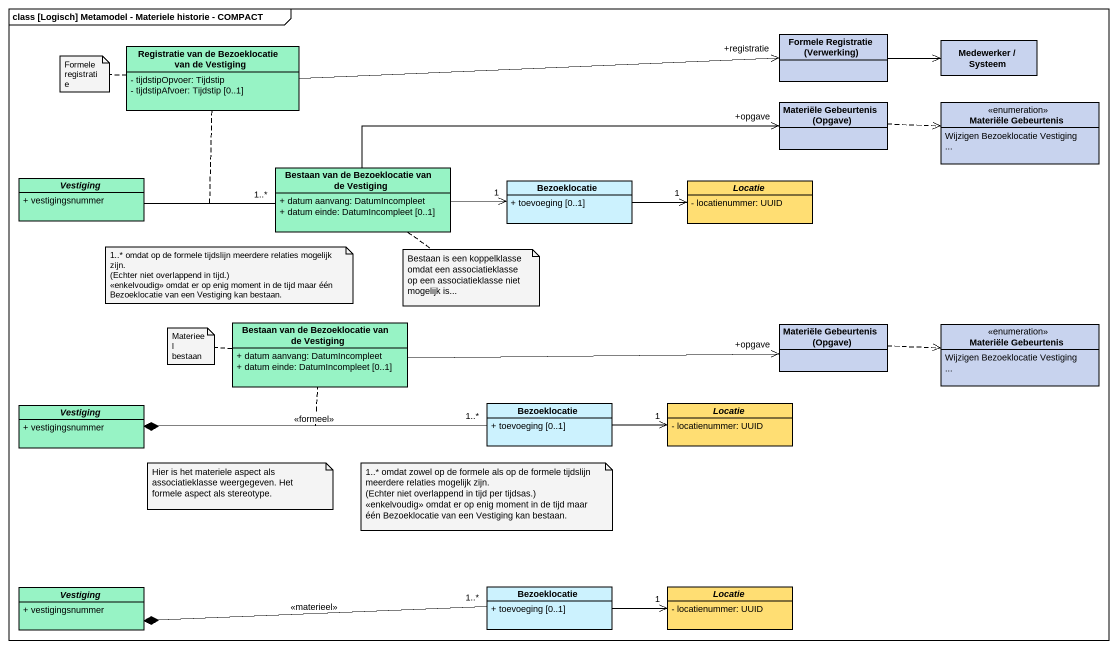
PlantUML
@startuml
mainframe class [Logisch] Metamodel - Materiele historie - COMPACT
hide circle
hide empty members
skinparam classAttributeIconSize 0
class "Registratie van de Bezoeklocatie van de Vestiging" as Registratie_van_de #97F3C5 {
  - tijdstipOpvoer: Tijdstip
  - tijdstipAfvoer: Tijdstip [0..1]
}
class "Formele Registratie (Verwerking)" as Formele_Registratie #C8D3EE
class "Medewerker / Systeem" as Medewerker_Systeem #C8D3EE
class "Materiële Gebeurtenis (Opgave)" as Materiële_Gebeurtenis_Opgave #C8D3EE
enum "Materiële Gebeurtenis" as Materiële_Gebeurtenis #C8D3EE {
  Wijzigen Bezoeklocatie Vestiging
  ~...
}
abstract class Vestiging #97F3C5 {
  + vestigingsnummer
}
class "Bestaan van de Bezoeklocatie van de Vestiging" as Bestaan_van_de #97F3C5 {
  + datum aanvang: DatumIncompleet
  + datum einde: DatumIncompleet [0..1]
}
class Bezoeklocatie #CCF2FE {
  + toevoeging [0..1]
}
abstract class Locatie #FFDE73 {
  - locatienummer: UUID
}
class "Bestaan van de Bezoeklocatie van de Vestiging" as Bestaan_van_de_2 #97F3C5 {
  + datum aanvang: DatumIncompleet
  + datum einde: DatumIncompleet [0..1]
}
class "Materiële Gebeurtenis (Opgave)" as Materiële_Gebeurtenis_Opgave_2 #C8D3EE
enum "Materiële Gebeurtenis" as Materiële_Gebeurtenis_2 #C8D3EE {
  Wijzigen Bezoeklocatie Vestiging
  ~...
}
abstract class "Vestiging" as Vestiging_2 #97F3C5 {
  + vestigingsnummer
}
class "Bezoeklocatie" as Bezoeklocatie_2 #CCF2FE {
  + toevoeging [0..1]
}
abstract class "Locatie" as Locatie_2 #FFDE73 {
  - locatienummer: UUID
}
abstract class "Vestiging" as Vestiging_3 #97F3C5 {
  + vestigingsnummer
}
class "Bezoeklocatie" as Bezoeklocatie_3 #CCF2FE {
  + toevoeging [0..1]
}
abstract class "Locatie" as Locatie_3 #FFDE73 {
  - locatienummer: UUID
}
Registratie_van_de -right-> "+registratie" Formele_Registratie
Formele_Registratie -right-> Medewerker_Systeem
Materiële_Gebeurtenis_Opgave .right.> Materiële_Gebeurtenis
Vestiging -right- "1..*" Bestaan_van_de
(Vestiging, Bestaan_van_de) .. Registratie_van_de
Bestaan_van_de -right-> "+opgave" Materiële_Gebeurtenis_Opgave
Bestaan_van_de -right-> "1" Bezoeklocatie
Bezoeklocatie -right-> "1" Locatie
Bestaan_van_de_2 -right-> "+opgave" Materiële_Gebeurtenis_Opgave_2
Materiële_Gebeurtenis_Opgave_2 .right.> Materiële_Gebeurtenis_2
Bezoeklocatie_2 "1..*" -left-* Vestiging_2 : <<formeel>>
(Bezoeklocatie_2, Vestiging_2) .. Bestaan_van_de_2
Bezoeklocatie_2 -right-> "1" Locatie_2
Bezoeklocatie_3 "1..*" -left-* Vestiging_3 : <<materieel>>
Bezoeklocatie_3 -right-> "1" Locatie_3
note left of Registratie_van_de : Formele registratie
note as N2
  1..* omdat op de formele tijdslijn meerdere relaties mogelijk zijn.
  (Echter niet overlappend in tijd.)
  <<enkelvoudig>> omdat er op enig moment in de tijd maar één Bezoeklocatie van een Vestiging kan bestaan.
end note
note bottom of Bestaan_van_de : Bestaan is een koppelklasse omdat een associatieklasse op een associatieklasse niet mogelijk is...
note left of Bestaan_van_de_2 : Materieel bestaan
note as N5
  Hier is het materiele aspect als associatieklasse weergegeven. Het formele aspect als stereotype.
end note
note as N6
  1..* omdat zowel op de formele als op de formele tijdslijn meerdere relaties mogelijk zijn.
  (Echter niet overlappend in tijd per tijdsas.)
  <<enkelvoudig>> omdat er op enig moment in de tijd maar één Bezoeklocatie van een Vestiging kan bestaan.
end note
@enduml
